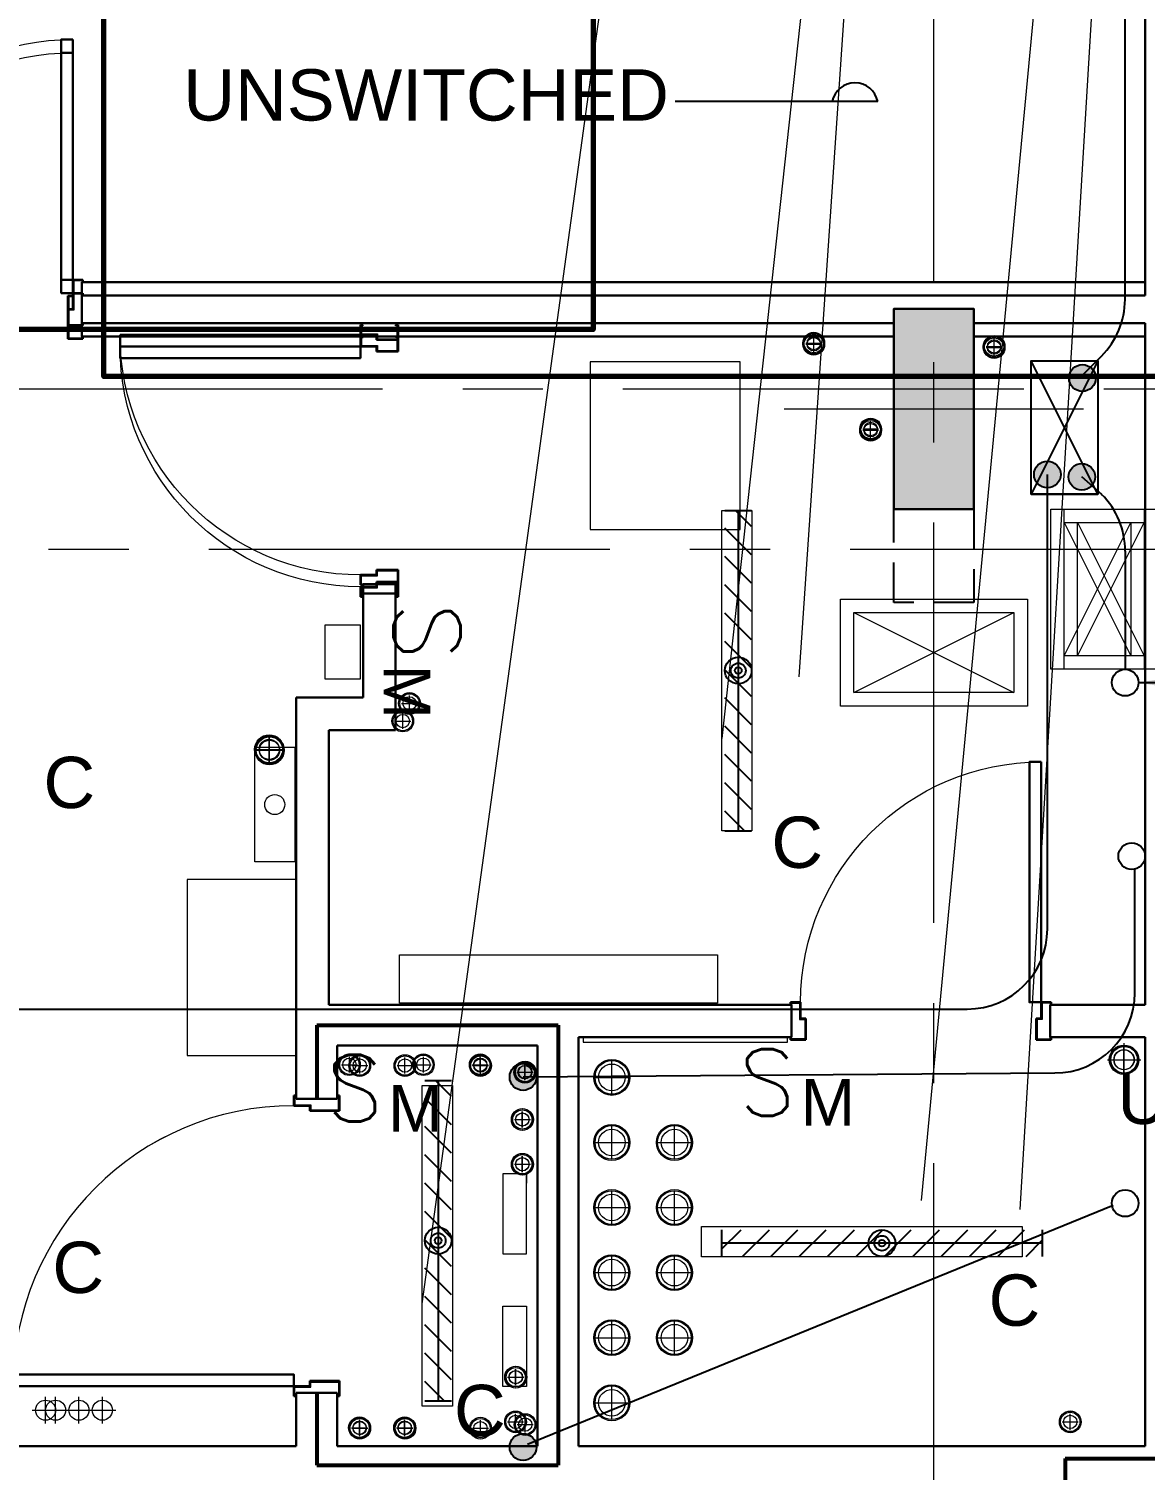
# Model space of a CAD drawing. Header units: inches. Extents: x -26575 to 27, y -11337 to 2257.
# Drawn here: x -23527.5 to -23360.4, y 765.2 to 981.1 of the extents above; entities that cross this region are included whole.
import ezdxf
from ezdxf.enums import TextEntityAlignment as Align

# ---------------------------------------------------------------- set-up
doc = ezdxf.new("R2010")
doc.units = ezdxf.units.IN
doc.header["$LTSCALE"] = 48
doc.header["$MEASUREMENT"] = 0
for name, pattern in [('A106$0$CENTER', [2, 1.25, -0.25, 0.25, -0.25]), ('A112$0$CENTER', [2, 1.25, -0.25, 0.25, -0.25]), ('NB - 12th floor_plan$0$HIDDEN2', [0.1875, 0.125, -0.0625])]:
    doc.linetypes.add(name, pattern=pattern)
for name, color, linetype in [('A106$0$A-AREA-IDEN', 8, 'Continuous'), ('A106$0$A-DOOR', 8, 'Continuous'), ('A106$0$A-DOOR-FRAM', 8, 'Continuous'), ('A106$0$A-FLOR-CURB', 8, 'Continuous'), ('A106$0$A-FLOR-OPENING', 8, 'Continuous'), ('A106$0$A-FLOR-SLAB', 8, 'Continuous'), ('A106$0$A-FLOR-SLEEVE', 8, 'Continuous'), ('A106$0$A-GRID-GRDP0-15', 8, 'Continuous'), ('A106$0$A-PLYWOOD', 8, 'Continuous'), ('A106$0$A-WALL-FULL-INTR', 8, 'Continuous'), ('A106$0$bc105-11 - A-WALL-FIRE', 8, 'Continuous'), ('A106$0$E-RISER-SLEEVE', 8, 'Continuous'), ('A106$0$M-HVAC', 8, 'Continuous'), ('A112$0$A-ANNO-IDEN', 8, 'Continuous'), ('A112$0$A-ANNO-PATT-1-12', 8, 'Continuous'), ('A112$0$A-DOOR', 8, 'Continuous'), ('A112$0$A-DOOR-FRAM', 8, 'Continuous'), ('A112$0$A-FLOR-CURB', 8, 'Continuous'), ('A112$0$A-FLOR-OPENING', 8, 'Continuous'), ('A112$0$A-FLOR-SLAB', 8, 'Continuous'), ('A112$0$A-FLOR-SLEEVE', 8, 'Continuous'), ('A112$0$A-GRID-COLS', 8, 'Continuous'), ('A112$0$A-GRID-GRDP0-15', 8, 'Continuous'), ('A112$0$A-PLYWOOD', 8, 'Continuous'), ('A112$0$A-WALL-FULL-INTR', 8, 'Continuous'), ('A112$0$bc112 - A-WALL-FIRE', 8, 'Continuous'), ('A112$0$E-POWER-PNL', 8, 'Continuous'), ('A112$0$E-RISER-SLEEVE', 8, 'Continuous'), ('A112$0$F-PROT-ALRM', 8, 'Continuous'), ('A112$0$M-HVAC', 8, 'Continuous'), ('A612$0$A-COLS-COL1-12', 8, 'Continuous'), ('A612$0$A-FLOR-OPENING', 8, 'Continuous'), ('A612$0$A-FLOR-SLEEVE', 8, 'Continuous'), ('A612$0$br612 - E-Lite', 3, 'Continuous'), ('E-CNDT', 30, 'Continuous'), ('E-FIRE', 234, 'Continuous'), ('E-Lite', 53, 'Continuous'), ('E-Lite-Emer', 13, 'Continuous'), ('E-Lite-Swch @ 96', 53, 'Continuous'), ('E-POWR-EQPM', 234, 'Continuous'), ('E-TEXT', 6, 'Continuous'), ('G-Anno', 6, 'Continuous'), ('NB - 12th floor_plan$0$STCBEAMS', 1, 'NB - 12th floor_plan$0$HIDDEN2'), ('NB - 12th floor_plan$0$STCCOLS1', 1, 'NB - 12th floor_plan$0$HIDDEN2'), ('XREF', 7, 'Continuous')]:
    doc.layers.add(name, color=color, linetype=linetype)
doc.layers.add('E-Fire-Covr', color=240, linetype='Continuous', lineweight=70, plot=False)
doc.styles.add('M08', font='arial.ttf', dxfattribs={"height": 7.68})
doc.styles.add('MAMEP ANNO', font='arial.ttf', dxfattribs={"height": 0.078125})
doc.styles.get("Standard").update_dxf_attribs({"font": 'simplex.shx'})
doc.dimstyles.get("Standard").update_dxf_attribs({"dimtxt": 0.18, "dimasz": 0.125, "dimexe": 0.18, "dimexo": 0.0625, "dimgap": 0.09, "dimtad": 0, "dimtih": 1, "dimtoh": 1, "dimdec": 4, "dimzin": 0, "dimdsep": 46, "dimtxsty": 'Standard', "dimcen": 0.09, "dimadec": 0, "dimazin": 0, "dimtfac": 1, "dimtdec": 4, "dimtofl": 0, "dimtmove": 0, "dimatfit": 3, "dimfxl": 1, "dimtolj": 1, "dimtzin": 0, "dimarcsym": 0})

# ---------------------------------------------------------------- blocks, each defined once
blk = doc.blocks.new('A106$0$36D478')
at = {"layer": 'A106$0$A-DOOR', "linetype": 'Continuous', "lineweight": 0, "extrusion": (0, 0, -1)}
blk.add_arc((0.85, 6.5), 36, 0, 90, dxfattribs=at)
at = {"layer": 'A106$0$A-DOOR', "linetype": 'Continuous', "lineweight": 30}
blk.add_3dface([(-0.85, 42.5), (-2.6, 42.5), (-2.6, 6.5), (-0.85, 6.5)], dxfattribs=at)
at = {"layer": 'A106$0$A-DOOR-FRAM', "linetype": 'Continuous', "lineweight": 30}
for p, q in [((-38.35, 6.5), (-36.85, 6.5)), ((-38.35, 6.5), (-38.35, 6.13)), ((-36.85, 6.5), (-36.85, 4.08)), ((0.65, 6.5), (-0.85, 6.5)), ((-0.85, 6.5), (-0.85, 4.08)), ((0.65, 6.5), (0.65, 6.13)), ((-36.85, 4.08), (-36.1, 4.08)), ((-36.1, 4.08), (-36.1, -0.37)), ((-0.85, 4.08), (-1.6, 4.08)), ((-1.6, 4.08), (-1.6, -0.37)), ((-38.35, -0.37), (-38.35, 0)), ((0.65, -0.37), (0.65, 0)), ((-36.1, -0.37), (-38.35, -0.37)), ((-1.6, -0.37), (0.65, -0.37))]:
    blk.add_line(p, q, dxfattribs=at)
at = {"layer": 'A106$0$A-DOOR-FRAM', "linetype": 'Continuous', "lineweight": 13}
for p, q in [((-38.35, 6.13), (-38.2, 6.13)), ((-38.2, 6.35), (-37, 6.35)), ((-38.2, 6.35), (-38.2, 6.13)), ((-37, 6.35), (-37, 3.93)), ((0.5, 6.35), (-0.7, 6.35)), ((-0.7, 6.35), (-0.7, 3.93)), ((0.5, 6.35), (0.5, 6.13)), ((0.65, 6.13), (0.5, 6.13)), ((-37, 3.93), (-36.25, 3.93)), ((-36.25, 3.93), (-36.25, -0.22)), ((-0.7, 3.93), (-1.45, 3.93)), ((-1.45, 3.93), (-1.45, -0.22)), ((-38.2, 0), (-38.35, 0)), ((-38.2, -0.22), (-38.2, 0)), ((0.5, -0.22), (0.5, 0)), ((0.5, 0), (0.65, 0)), ((-36.25, -0.22), (-38.2, -0.22)), ((-1.45, -0.22), (0.5, -0.22))]:
    blk.add_line(p, q, dxfattribs=at)
blk = doc.blocks.new('A106$0$36D478_1')
at = {"layer": 'A106$0$A-DOOR', "linetype": 'Continuous', "lineweight": 0, "extrusion": (0, 0, -1)}
blk.add_arc((5.25, -0.85), 36, 270, 360, dxfattribs=at)
at = {"layer": 'A106$0$A-DOOR', "linetype": 'Continuous', "lineweight": 30}
blk.add_3dface([(-41.25, -0.85), (-41.25, -2.6), (-5.25, -2.6), (-5.25, -0.85)], dxfattribs=at)
at = {"layer": 'A106$0$A-DOOR-FRAM', "linetype": 'Continuous', "lineweight": 30}
for p, q in [((-5.25, 0.65), (-5.25, -0.85)), ((-5.25, 0.65), (-4.88, 0.65)), ((0.37, 0.65), (0, 0.65)), ((0.37, -1.6), (0.37, 0.65)), ((-5.25, -0.85), (-2.83, -0.85)), ((-2.83, -0.85), (-2.83, -1.6)), ((-2.83, -1.6), (0.37, -1.6)), ((-2.83, -36.85), (-2.83, -36.1)), ((-2.83, -36.1), (0.37, -36.1)), ((0.37, -36.1), (0.37, -38.35)), ((-5.25, -38.35), (-5.25, -36.85)), ((-5.25, -36.85), (-2.83, -36.85)), ((-5.25, -38.35), (-4.88, -38.35)), ((0.37, -38.35), (0, -38.35))]:
    blk.add_line(p, q, dxfattribs=at)
at = {"layer": 'A106$0$A-DOOR-FRAM', "linetype": 'Continuous', "lineweight": 13}
for p, q in [((-5.1, 0.5), (-5.1, -0.7)), ((-5.1, 0.5), (-4.88, 0.5)), ((-4.88, 0.65), (-4.88, 0.5)), ((0, 0.5), (0, 0.65)), ((0.22, 0.5), (0, 0.5)), ((0.22, -1.45), (0.22, 0.5)), ((-5.1, -0.7), (-2.68, -0.7)), ((-2.68, -0.7), (-2.68, -1.45)), ((-2.68, -1.45), (0.22, -1.45)), ((-2.68, -37), (-2.68, -36.25)), ((-2.68, -36.25), (0.22, -36.25)), ((0.22, -36.25), (0.22, -38.2)), ((-5.1, -38.2), (-5.1, -37)), ((-5.1, -37), (-2.68, -37)), ((-5.1, -38.2), (-4.88, -38.2)), ((-4.88, -38.35), (-4.88, -38.2)), ((0.22, -38.2), (0, -38.2)), ((0, -38.2), (0, -38.35))]:
    blk.add_line(p, q, dxfattribs=at)
blk = doc.blocks.new('A106$0$36D478_2')
at = {"layer": 'A106$0$A-DOOR', "linetype": 'Continuous', "lineweight": 0, "extrusion": (0, 0, -1)}
blk.add_arc((0.85, 5.25), 36, 0, 90, dxfattribs=at)
at = {"layer": 'A106$0$A-DOOR', "linetype": 'Continuous', "lineweight": 30}
blk.add_3dface([(-0.85, 41.25), (-2.6, 41.25), (-2.6, 5.25), (-0.85, 5.25)], dxfattribs=at)
at = {"layer": 'A106$0$A-DOOR-FRAM', "linetype": 'Continuous', "lineweight": 30}
for p, q in [((-38.35, 5.25), (-36.85, 5.25)), ((-38.35, 5.25), (-38.35, 4.88)), ((-36.85, 5.25), (-36.85, 2.83)), ((0.65, 5.25), (-0.85, 5.25)), ((-0.85, 5.25), (-0.85, 2.83)), ((0.65, 5.25), (0.65, 4.88)), ((-36.85, 2.83), (-36.1, 2.83)), ((-36.1, 2.83), (-36.1, -0.37)), ((-0.85, 2.83), (-1.6, 2.83)), ((-1.6, 2.83), (-1.6, -0.37)), ((-38.35, -0.37), (-38.35, 0)), ((0.65, -0.37), (0.65, 0)), ((-36.1, -0.37), (-38.35, -0.37)), ((-1.6, -0.37), (0.65, -0.37))]:
    blk.add_line(p, q, dxfattribs=at)
at = {"layer": 'A106$0$A-DOOR-FRAM', "linetype": 'Continuous', "lineweight": 13}
for p, q in [((-38.35, 4.88), (-38.2, 4.88)), ((-38.2, 5.1), (-37, 5.1)), ((-38.2, 5.1), (-38.2, 4.88)), ((-37, 5.1), (-37, 2.68)), ((0.5, 5.1), (-0.7, 5.1)), ((-0.7, 5.1), (-0.7, 2.68)), ((0.5, 5.1), (0.5, 4.88)), ((0.65, 4.88), (0.5, 4.88)), ((-37, 2.68), (-36.25, 2.68)), ((-36.25, 2.68), (-36.25, -0.22)), ((-0.7, 2.68), (-1.45, 2.68)), ((-1.45, 2.68), (-1.45, -0.22)), ((-38.2, 0), (-38.35, 0)), ((-38.2, -0.22), (-38.2, 0)), ((0.5, -0.22), (0.5, 0)), ((0.5, 0), (0.65, 0)), ((-36.25, -0.22), (-38.2, -0.22)), ((-1.45, -0.22), (0.5, -0.22))]:
    blk.add_line(p, q, dxfattribs=at)
blk = doc.blocks.new('*D354', base_point=(0, 0))
at = {"layer": 'A106$0$A-FLOR-SLEEVE', "linetype": 'Continuous', "lineweight": 0}
for p, q in [((-2, 0), (2, 0)), ((0, -2), (0, 2))]:
    blk.add_line(p, q, dxfattribs=at)
blk = doc.blocks.new('*U353')
at = {"layer": 'A106$0$A-FLOR-SLEEVE', "linetype": 'Continuous', "lineweight": 13}
blk.add_circle((0, 0), 1.5, dxfattribs=at)
at = {"layer": 'A106$0$A-FLOR-SLEEVE', "linetype": 'Continuous', "lineweight": 0}
blk.add_blockref('*D354', (0, 0), dxfattribs=at)
blk = doc.blocks.new('*D356', base_point=(0, 0))
at = {"layer": 'A106$0$A-FLOR-SLEEVE', "linetype": 'Continuous', "lineweight": 0}
for p, q in [((-2, 0), (2, 0)), ((0, -2), (0, 2))]:
    blk.add_line(p, q, dxfattribs=at)
blk = doc.blocks.new('*U355')
at = {"layer": 'A106$0$A-FLOR-SLEEVE', "linetype": 'Continuous', "lineweight": 13}
blk.add_circle((0, 0), 1.5, dxfattribs=at)
at = {"layer": 'A106$0$A-FLOR-SLEEVE', "linetype": 'Continuous', "lineweight": 0}
blk.add_blockref('*D356', (0, 0), dxfattribs=at)
blk = doc.blocks.new('*U371')
at = {"linetype": 'Continuous', "lineweight": 0}
for p, q in [((-9.5, 0, 0), (9.5, 0, 0)), ((0, -9.5, 0), (0, 9.5, 0))]:
    blk.add_line(p, q, dxfattribs=at)
at = {"layer": 'A106$0$E-RISER-SLEEVE', "linetype": 'Continuous', "lineweight": 0}
for radius in [13, 11.6]:
    blk.add_circle((0, 0, 0), radius, dxfattribs=at)
at = {"layer": 'A106$0$E-RISER-SLEEVE', "linetype": 'Continuous', "lineweight": 13}
blk.add_circle((0, 0, 0), 8, dxfattribs=at)
blk = doc.blocks.new('*U372')
at = {"linetype": 'Continuous', "lineweight": 0}
for p, q in [((0, -20, 0), (0, 20, 0)), ((-20, 0, 0), (20, 0, 0))]:
    blk.add_line(p, q, dxfattribs=at)
at = {"layer": 'A106$0$E-RISER-SLEEVE', "linetype": 'Continuous', "lineweight": 0}
for radius in [21.5, 20.2]:
    blk.add_circle((0, 0, 0), radius, dxfattribs=at)
at = {"layer": 'A106$0$E-RISER-SLEEVE', "linetype": 'Continuous', "lineweight": 13}
blk.add_circle((0, 0, 0), 16, dxfattribs=at)
blk = doc.blocks.new('*U373')
at = {"linetype": 'Continuous', "lineweight": 0}
for p, q in [((-9.5, 0, 0), (9.5, 0, 0)), ((0, -9.5, 0), (0, 9.5, 0))]:
    blk.add_line(p, q, dxfattribs=at)
at = {"layer": 'A106$0$E-RISER-SLEEVE', "linetype": 'Continuous', "lineweight": 0}
for radius in [13, 11.6]:
    blk.add_circle((0, 0, 0), radius, dxfattribs=at)
at = {"layer": 'A106$0$E-RISER-SLEEVE', "linetype": 'Continuous', "lineweight": 13}
blk.add_circle((0, 0, 0), 8, dxfattribs=at)
blk = doc.blocks.new('*U374')
at = {"linetype": 'Continuous', "lineweight": 0}
for p, q in [((-16, 0, 0), (16, 0, 0)), ((0, -16, 0), (0, 16, 0))]:
    blk.add_line(p, q, dxfattribs=at)
at = {"layer": 'A106$0$E-RISER-SLEEVE', "linetype": 'Continuous', "lineweight": 0}
for radius in [17.5, 16.1]:
    blk.add_circle((0, 0, 0), radius, dxfattribs=at)
at = {"layer": 'A106$0$E-RISER-SLEEVE', "linetype": 'Continuous', "lineweight": 13}
blk.add_circle((0, 0, 0), 12, dxfattribs=at)
blk = doc.blocks.new('*U384')
at = {"layer": 'A106$0$A-DOOR', "linetype": 'Continuous', "lineweight": 0}
blk.add_arc((140.5, -168, 0), 336, 90, 180, dxfattribs=at)
at = {"layer": 'A106$0$A-DOOR', "linetype": 'Continuous', "lineweight": 30}
blk.add_3dface([(-195.5, -168, 0), (-195.5, -154, 0), (140.5, -154, 0), (140.5, -168, 0)], dxfattribs=at)
at = {"layer": 'A106$0$A-DOOR-FRAM', "linetype": 'Continuous', "lineweight": 30}
for p, q in [((140.5, 180, 0), (140.5, 168, 0)), ((140.5, 180, 0), (143.5, 180, 0)), ((195.5, 180, 0), (192.5, 180, 0)), ((195.5, 162, 0), (195.5, 180, 0)), ((140.5, 168, 0), (159.9, 168, 0)), ((159.9, 168, 0), (159.9, 162, 0)), ((159.9, 162, 0), (195.5, 162, 0)), ((140.5, -180, 0), (140.5, -168, 0)), ((140.5, -168, 0), (159.9, -168, 0)), ((159.9, -168, 0), (159.9, -162, 0)), ((159.9, -162, 0), (195.5, -162, 0)), ((195.5, -162, 0), (195.5, -180, 0)), ((140.5, -180, 0), (143.5, -180, 0)), ((195.5, -180, 0), (192.5, -180, 0))]:
    blk.add_line(p, q, dxfattribs=at)
at = {"layer": 'A106$0$A-DOOR-FRAM', "linetype": 'Continuous', "lineweight": 13}
for p, q in [((141.7, 178.8, 0), (141.7, 169.2, 0)), ((141.7, 178.8, 0), (143.5, 178.8, 0)), ((143.5, 180, 0), (143.5, 178.8, 0)), ((192.5, 178.8, 0), (192.5, 180, 0)), ((194.3, 178.8, 0), (192.5, 178.8, 0)), ((194.3, 163.2, 0), (194.3, 178.8, 0)), ((141.7, 169.2, 0), (161.1, 169.2, 0)), ((161.1, 169.2, 0), (161.1, 163.2, 0)), ((161.1, 163.2, 0), (194.3, 163.2, 0)), ((141.7, -178.8, 0), (141.7, -169.2, 0)), ((141.7, -169.2, 0), (161.1, -169.2, 0)), ((161.1, -169.2, 0), (161.1, -163.2, 0)), ((161.1, -163.2, 0), (194.3, -163.2, 0)), ((194.3, -163.2, 0), (194.3, -178.8, 0)), ((141.7, -178.8, 0), (143.5, -178.8, 0)), ((143.5, -180, 0), (143.5, -178.8, 0)), ((194.3, -178.8, 0), (192.5, -178.8, 0)), ((192.5, -178.8, 0), (192.5, -180, 0))]:
    blk.add_line(p, q, dxfattribs=at)
blk = doc.blocks.new('A106')
at = {"layer": 'A106$0$A-AREA-IDEN', "lineweight": 0}
blk.add_line((-23433.49, 1046.34, 0.21), (-23468.67, 790.07, 0.21), dxfattribs=at)
at = {"layer": 'A106$0$A-AREA-IDEN', "lineweight": 0, "elevation": 0.21, "flags": 128}
for points in [[(-23421.53, 1233.54), (-23353.45, 1233.54), (-23393.91, 805.6)], [(-23410.89, 1139.5), (-23394.88, 1139.52), (-23423.75, 874.77)]]:
    blk.add_lwpolyline(points, dxfattribs=at)
at = {"layer": 'A106$0$A-FLOR-CURB', "lineweight": 0}
for points in [[(-23372.52, 909.16), (-23358.52, 909.16), (-23358.52, 885.16), (-23372.52, 885.16)], [(-23406.03, 895.66), (-23378.03, 895.66), (-23378.03, 879.66), (-23406.03, 879.66)]]:
    blk.add_3dface(points, dxfattribs=at)
at = {"layer": 'A106$0$A-FLOR-OPENING', "lineweight": 0}
for points in [[(-23370.52, 907.16), (-23360.52, 907.16), (-23360.52, 887.16), (-23370.52, 887.16)], [(-23404.03, 893.66), (-23380.03, 893.66), (-23380.03, 881.66), (-23404.03, 881.66)]]:
    blk.add_3dface(points, dxfattribs=at)
at = {"layer": 'A106$0$A-FLOR-SLAB', "lineweight": 0}
for p, q in [((-23370.52, 907.16), (-23360.52, 887.16)), ((-23370.52, 887.16), (-23360.52, 907.16)), ((-23404.03, 893.66), (-23380.03, 881.66)), ((-23404.03, 881.66), (-23380.03, 893.66))]:
    blk.add_line(p, q, dxfattribs=at)
at = {"layer": 'A106$0$A-GRID-GRDP0-15', "linetype": 'A106$0$CENTER', "lineweight": 0}
for p, q in [((-23392.03, 367.16), (-23392.03, 2113.24)), ((-24110.57, 927.16), (-20437.54, 927.16)), ((-23884.56, 903.16), (-20364.93, 903.16))]:
    blk.add_line(p, q, dxfattribs=at)
at = {"layer": 'A106$0$A-PLYWOOD', "lineweight": 13}
blk.add_3dface([(-23444.54, 829.29), (-23413.93, 829.29), (-23413.93, 830.04), (-23444.54, 830.04)], dxfattribs=at)
at = {"layer": 'A106$0$A-WALL-FULL-INTR', "lineweight": 30}
for p, q in [((-23360.4, 1035.92), (-23360.4, 943.16)), ((-23360.4, 943.16), (-23519.57, 943.16)), ((-23519.57, 937.03), (-23519.57, 943.16)), ((-23398.04, 937.03), (-23519.57, 937.03)), ((-23360.4, 937.03), (-23386.04, 937.03)), ((-23360.4, 937.03), (-23360.4, 834.91)), ((-23477.49, 897.93), (-23477.49, 880.92)), ((-23472.62, 897.93), (-23477.49, 897.93)), ((-23472.62, 897.93), (-23472.62, 876.05)), ((-23477.49, 880.92), (-23487.49, 880.92)), ((-23487.49, 880.92), (-23487.49, 820.79)), ((-23482.62, 876.05), (-23482.62, 834.91)), ((-23472.62, 876.05), (-23482.62, 876.05)), ((-23413.32, 834.91), (-23482.62, 834.91)), ((-23413.32, 830.04), (-23413.32, 834.91)), ((-23360.4, 834.91), (-23374.62, 834.91)), ((-23374.62, 830.03), (-23374.62, 834.91)), ((-23445.24, 768.78), (-23445.24, 830.04)), ((-23413.32, 830.04), (-23445.24, 830.04)), ((-23360.4, 830.03), (-23374.62, 830.03)), ((-23360.4, 830.03), (-23360.4, 768.78)), ((-23451.36, 828.78), (-23481.37, 828.78)), ((-23481.37, 828.78), (-23481.37, 820.79)), ((-23451.36, 769.27), (-23451.36, 828.78)), ((-23487.49, 820.79), (-23481.37, 820.79)), ((-23451.36, 777.47), (-23451.36, 768.78)), ((-23487.49, 776.78), (-23487.49, 768.78)), ((-23487.49, 776.78), (-23481.37, 776.78)), ((-23481.37, 776.78), (-23481.37, 768.78)), ((-23487.49, 768.78), (-23720.69, 768.78)), ((-23451.36, 768.78), (-23481.37, 768.78)), ((-23445.24, 768.78), (-23360.4, 768.78))]:
    blk.add_line(p, q, dxfattribs=at)
at = {"layer": 'A106$0$bc105-11 - A-WALL-FIRE', "lineweight": 53}
for p, q in [((-23484.43, 831.85), (-23448.3, 831.85)), ((-23484.43, 831.85), (-23484.43, 820.79)), ((-23448.3, 831.85), (-23448.3, 765.9)), ((-23484.43, 776.78), (-23484.43, 765.9)), ((-23372.35, 766.91), (-23372.35, 716.57)), ((-23372.35, 766.91), (-23351.89, 766.91)), ((-23484.43, 765.9), (-23448.3, 765.9))]:
    blk.add_line(p, q, dxfattribs=at)
at = {"layer": 'A106$0$M-HVAC', "lineweight": 0}
blk.add_circle((-23490.71, 864.89), 1.5, dxfattribs=at)
for points in [[(-23483.17, 891.82), (-23477.92, 891.82), (-23477.92, 883.69), (-23483.17, 883.69)], [(-23493.71, 873.49), (-23487.71, 873.49), (-23487.71, 856.3), (-23493.71, 856.3)]]:
    blk.add_3dface(points, dxfattribs=at)
at = {"layer": 'A106$0$M-HVAC', "lineweight": 13}
blk.add_3dface([(-23487.54, 853.68), (-23503.84, 853.68), (-23503.84, 827.28), (-23487.54, 827.28)], dxfattribs=at)
at = {"layer": 'A106$0$A-DOOR', "lineweight": 0}
for name, p in [('A106$0$36D478', (-23520.07, 937.03)), ('A106$0$36D478_1', (-23472.62, 936.14)), ('A106$0$36D478_2', (-23375.12, 830.03))]:
    blk.add_blockref(name, p, dxfattribs=at)
at = {"layer": 'A106$0$A-DOOR', "lineweight": 0, "xscale": 0.125, "yscale": 0.125, "zscale": 0.125}
blk.add_blockref('*U384', (-23505.43, 798.78, 0), dxfattribs=at)
at = {"layer": 'A106$0$A-FLOR-SLEEVE', "lineweight": 13}
for name, p in [('*U353', (-23523.52, 774.16)), ('*U355', (-23516.52, 774.16))]:
    blk.add_blockref(name, p, dxfattribs=at)
at = {"layer": 'A106$0$E-RISER-SLEEVE', "lineweight": 13, "xscale": 0.125, "yscale": 0.125, "zscale": 0.125}
for name, p in [('*U371', (-23410.01, 934.03, 0)), ('*U371', (-23383.01, 933.53, 0)), ('*U371', (-23401.49, 921.16, 0)), ('*U371', (-23471.54, 877.41, 0)), ('*U374', (-23491.54, 873.16, 0)), ('*U371', (-23479.52, 825.92, 0)), ('*U371', (-23468.46, 825.92, 0)), ('*U371', (-23459.95, 825.92, 0)), ('*U374', (-23363.58, 826.67, 0)), ('*U371', (-23453.29, 824.79, 0)), ('*U372', (-23440.24, 824.02, 0)), ('*U371', (-23453.65, 817.71, 0)), ('*U372', (-23440.24, 814.27, 0)), ('*U372', (-23430.86, 814.27, 0)), ('*U371', (-23453.65, 811.01, 0)), ('*U372', (-23440.24, 804.52, 0)), ('*U372', (-23430.86, 804.52, 0)), ('*U372', (-23440.24, 794.77, 0)), ('*U372', (-23430.86, 794.77, 0)), ('*U372', (-23440.24, 785.02, 0)), ('*U372', (-23430.86, 785.02, 0)), ('*U371', (-23454.65, 779.11, 0)), ('*U372', (-23440.24, 775.27, 0)), ('*U371', (-23478.02, 771.54, 0)), ('*U371', (-23471.27, 771.54, 0)), ('*U371', (-23454.65, 772.41, 0)), ('*U373', (-23371.61, 772.41, 0))]:
    blk.add_blockref(name, p, dxfattribs=at)
blk = doc.blocks.new('LTG-Switch-Anno')
at = {"color": 0, "linetype": 'ByBlock'}
blk.add_text('S', height=0.1042, dxfattribs=at).set_placement((0, -0.1094), align=Align.CENTER)
at = {"color": 6, "style": 'MAMEP ANNO'}
blk.add_attdef('SUB', (0.0521, -0.125), '', height=0.0729, dxfattribs=at)
blk = doc.blocks.new('A112')
at = {"layer": 'A112$0$A-ANNO-IDEN', "lineweight": 0}
blk.add_line((-23433.49, 1046.34, 0.21), (-23468.67, 790.07, 0.21), dxfattribs=at)
at = {"layer": 'A112$0$A-ANNO-IDEN', "lineweight": 0, "elevation": 0.21, "flags": 128}
for points in [[(-23421.53, 1233.54), (-23353.45, 1233.54), (-23379.18, 804.21)], [(-23410.89, 1139.5), (-23394.88, 1139.52), (-23412.23, 884.05)]]:
    blk.add_lwpolyline(points, dxfattribs=at)
at = {"layer": 'A112$0$A-ANNO-PATT-1-12', "lineweight": 30}
blk.add_solid([(-23386.04, 909.16), (-23386.04, 939.16), (-23398.04, 909.16), (-23398.04, 939.16)], dxfattribs=at)
at = {"layer": 'A112$0$A-DOOR', "lineweight": 0, "extrusion": (0, 0, -1)}
for centre, start, end in [((23520.92, 941.53), 0, 90), ((23477.87, 933.53), 270, 0), ((23375.97, 835.28), 0, 90)]:
    blk.add_arc(centre, 36, start, end, dxfattribs=at)
at = {"layer": 'A112$0$A-DOOR', "lineweight": 0}
blk.add_arc((-23487.87, 777.78), 42, 90, 180, dxfattribs=at)
at = {"layer": 'A112$0$A-DOOR', "lineweight": 30}
for points in [[(-23520.92, 977.53), (-23522.67, 977.53), (-23522.67, 941.53), (-23520.92, 941.53)], [(-23513.87, 933.53), (-23513.87, 931.78), (-23477.87, 931.78), (-23477.87, 933.53)], [(-23375.97, 871.28), (-23377.72, 871.28), (-23377.72, 835.28), (-23375.97, 835.28)], [(-23529.87, 777.78), (-23529.87, 779.53), (-23487.87, 779.53), (-23487.87, 777.78)]]:
    blk.add_3dface(points, dxfattribs=at)
at = {"layer": 'A112$0$A-DOOR-FRAM', "lineweight": 30}
for p, q in [((-23519.42, 941.53), (-23520.92, 941.53)), ((-23520.92, 941.53), (-23520.92, 939.11)), ((-23519.42, 941.53), (-23519.42, 941.16)), ((-23520.92, 939.11), (-23521.67, 939.11)), ((-23521.67, 939.11), (-23521.67, 934.66)), ((-23519.42, 934.66), (-23519.42, 935.03)), ((-23477.87, 935.03), (-23477.87, 933.53)), ((-23477.87, 935.03), (-23477.49, 935.03)), ((-23472.24, 935.03), (-23472.62, 935.03)), ((-23472.24, 932.78), (-23472.24, 935.03)), ((-23521.67, 934.66), (-23519.42, 934.66)), ((-23477.87, 933.53), (-23475.45, 933.53)), ((-23475.45, 933.53), (-23475.45, 932.78)), ((-23475.45, 932.78), (-23472.24, 932.78)), ((-23477.87, 896.03), (-23477.87, 897.53)), ((-23477.87, 897.53), (-23475.45, 897.53)), ((-23475.45, 897.53), (-23475.45, 898.28)), ((-23475.45, 898.28), (-23472.24, 898.28)), ((-23472.24, 898.28), (-23472.24, 896.03)), ((-23477.87, 896.03), (-23477.49, 896.03)), ((-23472.24, 896.03), (-23472.62, 896.03)), ((-23413.47, 835.28), (-23411.97, 835.28)), ((-23413.47, 835.28), (-23413.47, 834.91)), ((-23411.97, 835.28), (-23411.97, 832.86)), ((-23374.47, 835.28), (-23375.97, 835.28)), ((-23375.97, 835.28), (-23375.97, 832.86)), ((-23374.47, 835.28), (-23374.47, 834.91)), ((-23411.97, 832.86), (-23411.22, 832.86)), ((-23411.22, 832.86), (-23411.22, 829.66)), ((-23375.97, 832.86), (-23376.72, 832.86)), ((-23376.72, 832.86), (-23376.72, 829.66)), ((-23413.47, 829.66), (-23413.47, 830.04)), ((-23411.22, 829.66), (-23413.47, 829.66)), ((-23376.72, 829.66), (-23374.47, 829.66)), ((-23374.47, 829.66), (-23374.47, 830.03)), ((-23487.87, 821.29), (-23487.87, 819.78)), ((-23487.87, 821.29), (-23487.49, 821.29)), ((-23480.99, 821.29), (-23481.37, 821.29)), ((-23480.99, 819.03), (-23480.99, 821.29)), ((-23487.87, 819.78), (-23485.45, 819.78)), ((-23485.45, 819.78), (-23485.45, 819.03)), ((-23485.45, 819.03), (-23480.99, 819.03)), ((-23487.87, 776.28), (-23487.87, 777.78)), ((-23487.87, 777.78), (-23485.45, 777.78)), ((-23485.45, 777.78), (-23485.45, 778.54)), ((-23485.45, 778.54), (-23480.99, 778.54)), ((-23480.99, 778.54), (-23480.99, 776.28)), ((-23487.87, 776.28), (-23487.49, 776.28)), ((-23480.99, 776.28), (-23481.37, 776.28))]:
    blk.add_line(p, q, dxfattribs=at)
at = {"layer": 'A112$0$A-DOOR-FRAM', "lineweight": 13}
for p, q in [((-23519.57, 941.38), (-23520.77, 941.38)), ((-23520.77, 941.38), (-23520.77, 938.96)), ((-23519.57, 941.38), (-23519.57, 941.16)), ((-23519.42, 941.16), (-23519.57, 941.16)), ((-23520.77, 938.96), (-23521.52, 938.96)), ((-23521.52, 938.96), (-23521.52, 934.81)), ((-23519.57, 934.81), (-23519.57, 935.03)), ((-23519.57, 935.03), (-23519.42, 935.03)), ((-23477.49, 935.03), (-23477.49, 934.88)), ((-23472.62, 934.88), (-23472.62, 935.03)), ((-23521.52, 934.81), (-23519.57, 934.81)), ((-23477.72, 934.88), (-23477.72, 933.68)), ((-23477.72, 934.88), (-23477.49, 934.88)), ((-23477.72, 933.68), (-23475.3, 933.68)), ((-23475.3, 933.68), (-23475.3, 932.93)), ((-23475.3, 932.93), (-23472.39, 932.93)), ((-23472.39, 934.88), (-23472.62, 934.88)), ((-23472.39, 932.93), (-23472.39, 934.88)), ((-23477.72, 896.18), (-23477.72, 897.38)), ((-23477.72, 897.38), (-23475.3, 897.38)), ((-23477.72, 896.18), (-23477.49, 896.18)), ((-23477.49, 896.03), (-23477.49, 896.18)), ((-23475.3, 897.38), (-23475.3, 898.13)), ((-23475.3, 898.13), (-23472.39, 898.13)), ((-23472.39, 896.18), (-23472.62, 896.18)), ((-23472.62, 896.18), (-23472.62, 896.03)), ((-23472.39, 898.13), (-23472.39, 896.18)), ((-23413.47, 834.91), (-23413.32, 834.91)), ((-23413.32, 835.13), (-23412.12, 835.13)), ((-23413.32, 835.13), (-23413.32, 834.91)), ((-23412.12, 835.13), (-23412.12, 832.71)), ((-23374.62, 835.13), (-23375.82, 835.13)), ((-23375.82, 835.13), (-23375.82, 832.71)), ((-23374.62, 835.13), (-23374.62, 834.91)), ((-23374.47, 834.91), (-23374.62, 834.91)), ((-23412.12, 832.71), (-23411.37, 832.71)), ((-23411.37, 832.71), (-23411.37, 829.81)), ((-23375.82, 832.71), (-23376.57, 832.71)), ((-23376.57, 832.71), (-23376.57, 829.81)), ((-23413.32, 830.04), (-23413.47, 830.04)), ((-23413.32, 829.81), (-23413.32, 830.04)), ((-23411.37, 829.81), (-23413.32, 829.81)), ((-23376.57, 829.81), (-23374.62, 829.81)), ((-23374.62, 829.81), (-23374.62, 830.03)), ((-23374.62, 830.03), (-23374.47, 830.03)), ((-23487.72, 821.14), (-23487.72, 819.93)), ((-23487.72, 821.14), (-23487.49, 821.14)), ((-23487.49, 821.29), (-23487.49, 821.14)), ((-23481.37, 821.14), (-23481.37, 821.29)), ((-23481.14, 821.14), (-23481.37, 821.14)), ((-23481.14, 819.18), (-23481.14, 821.14)), ((-23487.72, 819.93), (-23485.3, 819.93)), ((-23485.3, 819.93), (-23485.3, 819.18)), ((-23485.3, 819.18), (-23481.14, 819.18)), ((-23487.72, 776.43), (-23487.72, 777.63)), ((-23487.72, 777.63), (-23485.3, 777.63)), ((-23485.3, 777.63), (-23485.3, 778.39)), ((-23485.3, 778.39), (-23481.14, 778.39)), ((-23481.14, 778.39), (-23481.14, 776.43)), ((-23487.72, 776.43), (-23487.49, 776.43)), ((-23487.49, 776.28), (-23487.49, 776.43)), ((-23481.14, 776.43), (-23481.37, 776.43)), ((-23481.37, 776.43), (-23481.37, 776.28))]:
    blk.add_line(p, q, dxfattribs=at)
at = {"layer": 'A112$0$A-FLOR-CURB', "lineweight": 0}
for points in [[(-23374.52, 909.16), (-23360.52, 909.16), (-23360.52, 885.16), (-23374.52, 885.16)], [(-23406.03, 895.66), (-23378.03, 895.66), (-23378.03, 879.66), (-23406.03, 879.66)]]:
    blk.add_3dface(points, dxfattribs=at)
at = {"layer": 'A112$0$A-FLOR-OPENING', "lineweight": 0}
for points in [[(-23372.52, 907.16), (-23362.52, 907.16), (-23362.52, 887.16), (-23372.52, 887.16)], [(-23404.03, 893.66), (-23380.03, 893.66), (-23380.03, 881.66), (-23404.03, 881.66)]]:
    blk.add_3dface(points, dxfattribs=at)
at = {"layer": 'A112$0$A-FLOR-SLAB', "lineweight": 0}
for p, q in [((-23372.52, 907.16), (-23362.52, 887.16)), ((-23372.52, 887.16), (-23362.52, 907.16)), ((-23404.03, 893.66), (-23380.03, 881.66)), ((-23404.03, 881.66), (-23380.03, 893.66))]:
    blk.add_line(p, q, dxfattribs=at)
at = {"layer": 'A112$0$A-FLOR-SLEEVE', "lineweight": 0}
for p, q in [((-23525.02, 772.16), (-23525.02, 776.16)), ((-23520.02, 772.16), (-23520.02, 776.16)), ((-23527.02, 774.16), (-23523.02, 774.16)), ((-23522.02, 774.16), (-23518.02, 774.16))]:
    blk.add_line(p, q, dxfattribs=at)
at = {"layer": 'A112$0$A-FLOR-SLEEVE', "lineweight": 13}
for centre in [(-23525.02, 774.16), (-23520.02, 774.16)]:
    blk.add_circle(centre, 1.5, dxfattribs=at)
at = {"layer": 'A112$0$A-GRID-COLS', "lineweight": 0}
blk.add_line((-23414.46, 924.16), (-23369.61, 924.16), dxfattribs=at)
at = {"layer": 'A112$0$A-GRID-GRDP0-15', "linetype": 'A112$0$CENTER', "lineweight": 0}
for p, q in [((-23392.03, 367.16), (-23392.03, 2113.24)), ((-24110.57, 927.16), (-20437.54, 927.16)), ((-23884.56, 903.16), (-20364.93, 903.16))]:
    blk.add_line(p, q, dxfattribs=at)
at = {"layer": 'A112$0$A-PLYWOOD', "lineweight": 13}
blk.add_3dface([(-23444.54, 829.29), (-23413.93, 829.29), (-23413.93, 830.04), (-23444.54, 830.04)], dxfattribs=at)
at = {"layer": 'A112$0$A-WALL-FULL-INTR', "lineweight": 30}
for p, q in [((-23360.4, 1041.92), (-23360.4, 941.16)), ((-23360.4, 941.16), (-23519.57, 941.16)), ((-23519.57, 935.03), (-23519.57, 941.16)), ((-23398.04, 935.03), (-23519.57, 935.03)), ((-23360.4, 935.03), (-23386.04, 935.03)), ((-23360.4, 935.03), (-23360.4, 834.91)), ((-23477.49, 896.53), (-23477.49, 880.92)), ((-23472.62, 896.53), (-23477.49, 896.53)), ((-23472.62, 896.53), (-23472.62, 876.05)), ((-23477.49, 880.92), (-23487.49, 880.92)), ((-23487.49, 880.92), (-23487.49, 820.79)), ((-23482.62, 876.05), (-23482.62, 834.91)), ((-23472.62, 876.05), (-23482.62, 876.05)), ((-23413.32, 834.91), (-23482.62, 834.91)), ((-23413.32, 830.04), (-23413.32, 834.91)), ((-23360.4, 834.91), (-23374.62, 834.91)), ((-23374.62, 830.03), (-23374.62, 834.91)), ((-23445.24, 768.78), (-23445.24, 830.04)), ((-23413.32, 830.04), (-23445.24, 830.04)), ((-23360.4, 830.03), (-23374.62, 830.03)), ((-23360.4, 830.03), (-23360.4, 768.78)), ((-23451.36, 828.78), (-23481.37, 828.78)), ((-23481.37, 828.78), (-23481.37, 820.79)), ((-23451.36, 769.27), (-23451.36, 828.78)), ((-23487.49, 820.79), (-23481.37, 820.79)), ((-23451.36, 777.47), (-23451.36, 768.78)), ((-23487.49, 776.78), (-23487.49, 768.78)), ((-23487.49, 776.78), (-23481.37, 776.78)), ((-23481.37, 776.78), (-23481.37, 768.78)), ((-23487.49, 768.78), (-23720.69, 768.78)), ((-23451.36, 768.78), (-23481.37, 768.78)), ((-23445.24, 768.78), (-23360.4, 768.78))]:
    blk.add_line(p, q, dxfattribs=at)
at = {"layer": 'A112$0$bc112 - A-WALL-FIRE', "lineweight": 53}
for p, q in [((-23484.43, 831.85), (-23448.3, 831.85)), ((-23484.43, 831.85), (-23484.43, 820.79)), ((-23448.3, 831.85), (-23448.3, 765.9)), ((-23484.43, 776.78), (-23484.43, 765.9)), ((-23372.35, 766.91), (-23372.35, 716.57)), ((-23372.35, 766.91), (-23351.89, 766.91)), ((-23484.43, 765.9), (-23448.3, 765.9))]:
    blk.add_line(p, q, dxfattribs=at)
at = {"layer": 'A112$0$E-POWER-PNL', "lineweight": 13}
for points in [[(-23421.04, 931.24), (-23443.48, 931.24), (-23443.48, 906.12), (-23421.04, 906.12)], [(-23424.4, 835.12), (-23472.02, 835.12), (-23472.02, 842.38), (-23424.4, 842.38)]]:
    blk.add_3dface(points, dxfattribs=at)
at = {"layer": 'A112$0$E-RISER-SLEEVE', "lineweight": 0}
for p, q in [((-23410.01, 932.67), (-23410.01, 935.04)), ((-23411.2, 933.86), (-23408.83, 933.86)), ((-23384.2, 933.36), (-23381.83, 933.36)), ((-23383.01, 932.17), (-23383.01, 934.54)), ((-23401.49, 919.79), (-23401.49, 922.17)), ((-23402.68, 920.98), (-23400.3, 920.98)), ((-23470.53, 878.86), (-23470.53, 881.23)), ((-23471.71, 880.05), (-23469.34, 880.05)), ((-23491.49, 871.03), (-23491.49, 875.03)), ((-23493.49, 873.03), (-23489.49, 873.03)), ((-23363.53, 824.16), (-23363.53, 829.16)), ((-23363.53, 824.66), (-23363.53, 828.66)), ((-23479.17, 825.79), (-23476.79, 825.79)), ((-23477.98, 824.61), (-23477.98, 826.98)), ((-23472.4, 825.79), (-23470.03, 825.79)), ((-23471.21, 824.61), (-23471.21, 826.98)), ((-23461.1, 825.79), (-23458.73, 825.79)), ((-23459.91, 824.61), (-23459.91, 826.98)), ((-23453.21, 823.63), (-23453.21, 826.01)), ((-23440.24, 821.52), (-23440.24, 826.52)), ((-23366.03, 826.66), (-23361.03, 826.66)), ((-23365.53, 826.66), (-23361.53, 826.66)), ((-23454.4, 824.82), (-23452.03, 824.82)), ((-23442.74, 824.02), (-23437.74, 824.02)), ((-23453.62, 816.52), (-23453.62, 818.9)), ((-23454.81, 817.71), (-23452.43, 817.71)), ((-23440.24, 811.77), (-23440.24, 816.77)), ((-23430.86, 811.77), (-23430.86, 816.77)), ((-23442.74, 814.27), (-23437.74, 814.27)), ((-23433.36, 814.27), (-23428.36, 814.27)), ((-23453.62, 809.82), (-23453.62, 812.2)), ((-23454.81, 811.01), (-23452.43, 811.01)), ((-23440.24, 802.02), (-23440.24, 807.02)), ((-23430.86, 802.02), (-23430.86, 807.02)), ((-23442.74, 804.52), (-23437.74, 804.52)), ((-23433.36, 804.52), (-23428.36, 804.52)), ((-23440.24, 792.27), (-23440.24, 797.27)), ((-23430.86, 792.27), (-23430.86, 797.27)), ((-23442.74, 794.77), (-23437.74, 794.77)), ((-23433.36, 794.77), (-23428.36, 794.77)), ((-23440.24, 782.52), (-23440.24, 787.52)), ((-23430.86, 782.52), (-23430.86, 787.52)), ((-23442.74, 785.02), (-23437.74, 785.02)), ((-23433.36, 785.02), (-23428.36, 785.02)), ((-23454.61, 777.92), (-23454.61, 780.29)), ((-23455.8, 779.11), (-23453.43, 779.11)), ((-23440.24, 772.77), (-23440.24, 777.77)), ((-23442.74, 775.27), (-23437.74, 775.27)), ((-23453.21, 770.81), (-23453.21, 773.18)), ((-23371.61, 771.22), (-23371.61, 773.59)), ((-23479.17, 771.47), (-23476.79, 771.47)), ((-23477.98, 770.28), (-23477.98, 772.65)), ((-23472.4, 771.47), (-23470.03, 771.47)), ((-23471.21, 770.28), (-23471.21, 772.65)), ((-23461.1, 771.47), (-23458.73, 771.47)), ((-23459.91, 770.28), (-23459.91, 772.65)), ((-23454.4, 772), (-23452.03, 772)), ((-23372.8, 772.41), (-23370.43, 772.41))]:
    blk.add_line(p, q, dxfattribs=at)
for centre, radius in [((-23410.01, 933.86), 1.63), ((-23410.01, 933.86), 1.45), ((-23383.01, 933.36), 1.63), ((-23383.01, 933.36), 1.45), ((-23401.49, 920.98), 1.63), ((-23401.49, 920.98), 1.45), ((-23470.53, 880.05), 1.63), ((-23470.53, 880.05), 1.45), ((-23491.49, 873.03), 2.19), ((-23491.49, 873.03), 2.01), ((-23477.98, 825.79), 1.63), ((-23477.98, 825.79), 1.45), ((-23471.21, 825.79), 1.63), ((-23471.21, 825.79), 1.45), ((-23459.91, 825.79), 1.63), ((-23459.91, 825.79), 1.45), ((-23363.53, 826.66), 2.19), ((-23363.53, 826.66), 2.01), ((-23453.21, 824.82), 1.63), ((-23453.21, 824.82), 1.45), ((-23440.24, 824.02), 2.69), ((-23440.24, 824.02), 2.52), ((-23453.62, 817.71), 1.63), ((-23453.62, 817.71), 1.45), ((-23440.24, 814.27), 2.69), ((-23440.24, 814.27), 2.52), ((-23430.86, 814.27), 2.69), ((-23430.86, 814.27), 2.52), ((-23453.62, 811.01), 1.63), ((-23453.62, 811.01), 1.45), ((-23440.24, 804.52), 2.69), ((-23440.24, 804.52), 2.52), ((-23430.86, 804.52), 2.69), ((-23430.86, 804.52), 2.52), ((-23440.24, 794.77), 2.69), ((-23440.24, 794.77), 2.52), ((-23430.86, 794.77), 2.69), ((-23430.86, 794.77), 2.52), ((-23440.24, 785.02), 2.69), ((-23440.24, 785.02), 2.52), ((-23430.86, 785.02), 2.69), ((-23430.86, 785.02), 2.52), ((-23454.61, 779.11), 1.63), ((-23454.61, 779.11), 1.45), ((-23440.24, 775.27), 2.69), ((-23440.24, 775.27), 2.52), ((-23477.98, 771.47), 1.63), ((-23471.21, 771.47), 1.63), ((-23459.91, 771.47), 1.63), ((-23453.21, 772), 1.63), ((-23453.21, 772), 1.45), ((-23371.61, 772.41), 1.63), ((-23371.61, 772.41), 1.45), ((-23477.98, 771.47), 1.45), ((-23471.21, 771.47), 1.45), ((-23459.91, 771.47), 1.45)]:
    blk.add_circle(centre, radius, dxfattribs=at)
at = {"layer": 'A112$0$E-RISER-SLEEVE', "lineweight": 13}
for centre, radius in [((-23410.01, 933.86), 1), ((-23383.01, 933.36), 1), ((-23401.49, 920.98), 1), ((-23470.53, 880.05), 1), ((-23491.49, 873.03), 1.5), ((-23363.53, 826.66), 2), ((-23363.53, 826.66), 1.5), ((-23477.98, 825.79), 1), ((-23471.21, 825.79), 1), ((-23459.91, 825.79), 1), ((-23453.21, 824.82), 1), ((-23440.24, 824.02), 2), ((-23453.62, 817.71), 1), ((-23440.24, 814.27), 2), ((-23430.86, 814.27), 2), ((-23453.62, 811.01), 1), ((-23440.24, 804.52), 2), ((-23430.86, 804.52), 2), ((-23440.24, 794.77), 2), ((-23430.86, 794.77), 2), ((-23440.24, 785.02), 2), ((-23430.86, 785.02), 2), ((-23454.61, 779.11), 1), ((-23440.24, 775.27), 2), ((-23371.61, 772.41), 1), ((-23477.98, 771.47), 1), ((-23471.21, 771.47), 1), ((-23459.91, 771.47), 1), ((-23453.21, 772), 1)]:
    blk.add_circle(centre, radius, dxfattribs=at)
at = {"layer": 'A112$0$F-PROT-ALRM', "lineweight": 0}
blk.add_line((-23453.04, 809.59), (-23453.04, 808.18), dxfattribs=at)
blk.add_line((-23453.04, 809.59), (-23453.04, 808.18), dxfattribs=at)
blk.add_line((-23453.04, 809.59), (-23453.04, 808.18), dxfattribs=at)
for points in [[(-23453.04, 797.59), (-23453.04, 809.59), (-23456.54, 809.59), (-23456.54, 797.59)], [(-23453.04, 789.73), (-23453.04, 777.73), (-23456.54, 777.73), (-23456.54, 789.73)]]:
    blk.add_3dface(points, dxfattribs=at)
at = {"layer": 'A112$0$M-HVAC', "lineweight": 0}
blk.add_circle((-23490.71, 864.89), 1.5, dxfattribs=at)
for points in [[(-23483.17, 891.82), (-23477.92, 891.82), (-23477.92, 883.69), (-23483.17, 883.69)], [(-23493.71, 873.49), (-23487.71, 873.49), (-23487.71, 856.3), (-23493.71, 856.3)]]:
    blk.add_3dface(points, dxfattribs=at)
at = {"layer": 'A112$0$M-HVAC', "lineweight": 13}
blk.add_3dface([(-23487.54, 853.68), (-23503.84, 853.68), (-23503.84, 827.28), (-23487.54, 827.28)], dxfattribs=at)
blk = doc.blocks.new('A612')
at = {"layer": 'A612$0$A-COLS-COL1-12', "lineweight": 30}
blk.add_3dface([(-23398.04, 909.16), (-23386.04, 909.16), (-23386.04, 939.16), (-23398.04, 939.16)], dxfattribs=at)
at = {"layer": 'A612$0$A-FLOR-OPENING', "lineweight": 0}
for points in [[(-23372.52, 907.16), (-23362.52, 907.16), (-23362.52, 887.16), (-23372.52, 887.16)], [(-23404.03, 893.66), (-23380.03, 893.66), (-23380.03, 881.66), (-23404.03, 881.66)]]:
    blk.add_3dface(points, dxfattribs=at)
at = {"layer": 'A612$0$A-FLOR-SLEEVE', "lineweight": 0}
for p, q in [((-23525.02, 772.16), (-23525.02, 776.16)), ((-23520.02, 772.16), (-23520.02, 776.16)), ((-23527.02, 774.16), (-23523.02, 774.16)), ((-23522.02, 774.16), (-23518.02, 774.16))]:
    blk.add_line(p, q, dxfattribs=at)
at = {"layer": 'A612$0$A-FLOR-SLEEVE', "lineweight": 13}
for centre in [(-23525.02, 774.16), (-23520.02, 774.16)]:
    blk.add_circle(centre, 1.5, dxfattribs=at)
at = {"layer": 'A612$0$br612 - E-Lite', "lineweight": 13}
for points in [[(-23423.76, 860.97), (-23423.76, 908.97), (-23419.26, 908.97), (-23419.26, 860.97)], [(-23464.12, 822.78), (-23464.12, 774.78), (-23468.62, 774.78), (-23468.62, 822.78)], [(-23426.82, 801.66, 0), (-23378.82, 801.66, 0), (-23378.82, 797.16, 0), (-23426.82, 797.16, 0)]]:
    blk.add_3dface(points, dxfattribs=at)
blk = doc.blocks.new('NB - 12th floor_plan')
at = {"layer": 'NB - 12th floor_plan$0$STCBEAMS'}
blk.add_lwpolyline([(-23398.04, 909.16), (-23386.04, 909.16), (-23386.04, 895.16), (-23398.04, 895.16)], close=True, dxfattribs=at)
at = {"layer": 'NB - 12th floor_plan$0$STCCOLS1'}
blk.add_lwpolyline([(-23398.04, 909.16), (-23386.04, 909.16), (-23386.04, 939.16), (-23398.04, 939.16)], close=True, dxfattribs=at)
blk = doc.blocks.new('LFIND4')
for p, q in [((-24, 2), (-24, -2)), ((24, 0), (-24, 0)), ((24, 2), (24, -2))]:
    blk.add_line(p, q)
for radius in [2, 1.12, 0.5]:
    blk.add_circle((0, 0), radius)
blk = doc.blocks.new('*U164')
at = {"layer": 'E-Fire-Covr'}
blk.add_lwpolyline([(10.15, 322), (318, 322), (318, -314), (-318, -314), (-318, 322), (-9.51, 322)], dxfattribs=at)

msp = doc.modelspace()

# ---------------------------------------------------------------- hatches: boundary and pattern name
at = {"layer": 'E-CNDT'}
h = msp.add_hatch(color=256, dxfattribs=at)
h.dxf.hatch_style = 1
edge = h.paths.add_edge_path()
edge.add_arc((-23369.79, 928.8), 2, 0, 360)
h = msp.add_hatch(color=256, dxfattribs=at)
h.dxf.hatch_style = 1
edge = h.paths.add_edge_path()
edge.add_arc((-23375.03, 914.34), 2, 0, 360)
h = msp.add_hatch(color=256, dxfattribs=at)
h.dxf.hatch_style = 1
edge = h.paths.add_edge_path()
edge.add_arc((-23369.88, 913.99), 2, 0, 360)
h = msp.add_hatch(color=256, dxfattribs=at)
h.dxf.hatch_style = 1
edge = h.paths.add_edge_path()
edge.add_arc((-23453.53, 824.08), 2, 0, 360)
h = msp.add_hatch(color=256, dxfattribs=at)
h.dxf.hatch_style = 1
edge = h.paths.add_edge_path()
edge.add_arc((-23453.53, 768.64), 2, 0, 360)
at = {"layer": 'E-Lite-Emer'}
h = msp.add_hatch(dxfattribs=at)
h.set_pattern_fill('ANSI31', color=256, scale=24, angle=270, style=0)
h.set_pattern_definition([(315, (-26143.055, -1210.554), (2.1213203, 2.1213203), [])])
h.paths.add_polyline_path([(-23423.31, 908.97), (-23423.31, 860.97), (-23419.31, 860.97), (-23419.31, 908.97)])
h = msp.add_hatch(dxfattribs=at)
h.set_pattern_fill('ANSI31', color=256, scale=24, angle=270, style=0)
h.set_pattern_definition([(315, (-26187.9896, -1295.9697), (2.1213203, 2.1213203), [])])
h.paths.add_polyline_path([(-23468.24, 823.56), (-23468.24, 775.56), (-23464.24, 775.56), (-23464.24, 823.56)])
h = msp.add_hatch(dxfattribs=at)
h.set_pattern_fill('ANSI31', color=256, scale=24, angle=180, style=0)
h.set_pattern_definition([(225, (-25495.3288, 3520.933), (2.1213203, -2.1213203), [])])
h.paths.add_polyline_path([(-23375.8, 801.18), (-23423.8, 801.18), (-23423.8, 797.18), (-23375.8, 797.18)])

# ---------------------------------------------------------------- linework, layer by layer
at = {"layer": 'E-CNDT'}
for p, q in [((-23363.4, 940.55), (-23363.4, 1023.15)), ((-23375.03, 846.26), (-23375.03, 914.34)), ((-23363.39, 902.87), (-23363.39, 885.16)), ((-23361.94, 836.68), (-23361.94, 855.21)), ((-23690.77, 834.26), (-23387.03, 834.26))]:
    msp.add_line(p, q, dxfattribs=at)
at = {"layer": 'E-CNDT', "flags": 128}
for points in [[(-23366.92, 932.09), (-23369.72, 929.27)], [(-23366.9, 911.36), (-23369.88, 913.99)], [(-23453.53, 824.08), (-23373.94, 824.68)], [(-23452.86, 769.06), (-23365.19, 804.88)]]:
    msp.add_lwpolyline(points, dxfattribs=at)
at = {"layer": 'E-CNDT'}
for centre in [(-23369.79, 928.8), (-23375.03, 914.34), (-23369.88, 913.99), (-23363.39, 883.16), (-23362.4, 857.16), (-23453.53, 824.08), (-23363.39, 805.16), (-23453.53, 768.64)]:
    msp.add_circle(centre, 2, dxfattribs=at)
for centre, start, end in [((-23375.4, 940.6), 314.8043, 359.8043), ((-23375.39, 902.87), 0, 45), ((-23387.03, 846.26), 270, 0), ((-23373.94, 836.68), 270, 0)]:
    msp.add_arc(centre, 12, start, end, dxfattribs=at)
at = {"layer": 'E-POWR-EQPM', "flags": 128}
msp.add_lwpolyline([(-23367.48, 931.38), (-23367.48, 911.38), (-23377.48, 911.38), (-23377.48, 931.38), (-23367.48, 931.38), (-23377.48, 911.38), (-23367.48, 911.38), (-23377.48, 931.38)], dxfattribs=at)
at = {"layer": 'G-Anno'}
msp.add_line((-23400.43, 970.2), (-23430.77, 970.2), dxfattribs=at)
msp.add_arc((-23403.84, 969.53), 3.48, 11.1197, 168.8803, dxfattribs=at)

# ---------------------------------------------------------------- block references
at = {"layer": 'E-FIRE'}
for p in [(-23761.03, 1250.09), (-23198.31, 1243.01)]:
    msp.add_blockref('*U164', p, dxfattribs=at)
at = {"layer": 'E-Lite', "rotation": 90}
for p in [(-23421.31, 884.97), (-23466.24, 799.56)]:
    msp.add_blockref('LFIND4', p, dxfattribs=at)
at = {"layer": 'E-Lite'}
msp.add_blockref('LFIND4', (-23399.8, 799.18), dxfattribs=at)
at = {"layer": 'E-Lite-Swch @ 96', "xscale": 96, "yscale": 96, "zscale": 96, "rotation": 270}
msp.add_blockref('LTG-Switch-Anno', (-23462.41, 890.85), dxfattribs=at).add_auto_attribs({'SUB': 'M'})
at = {"layer": 'E-Lite-Swch @ 96', "xscale": 96, "yscale": 96, "zscale": 96}
for p in [(-23478.74, 827.89), (-23416.97, 828.77)]:
    msp.add_blockref('LTG-Switch-Anno', p, dxfattribs=at).add_auto_attribs({'SUB': 'M'})
at = {"layer": 'XREF'}
for name in ['A106', 'A112', 'NB - 12th floor_plan', 'A612']:
    msp.add_blockref(name, (0, 0), dxfattribs=at)

# ---------------------------------------------------------------- texts
at = {"layer": 'E-TEXT', "style": 'M08'}
for s, p in [('UNSWITCHED', (-23504.4, 967.37)), ('C', (-23525.34, 864.37, 0)), ('C', (-23416.36, 855.41)), ('UP', (-23364.56, 817.04)), ('C', (-23524.01, 791.72, 0)), ('C', (-23383.84, 786.81)), ('C', (-23463.88, 770.28))]:
    msp.add_text(s, height=7.68, dxfattribs=at).set_placement(p)

# ---------------------------------------------------------------- leaders
at = {"layer": 'G-Anno'}
msp.add_leader([(-23361.39, 883.16), (-23329.07, 883.16)], dimstyle='Standard', override={"dimscale": 96}, dxfattribs=at)

doc.saveas('drawing.dxf')
